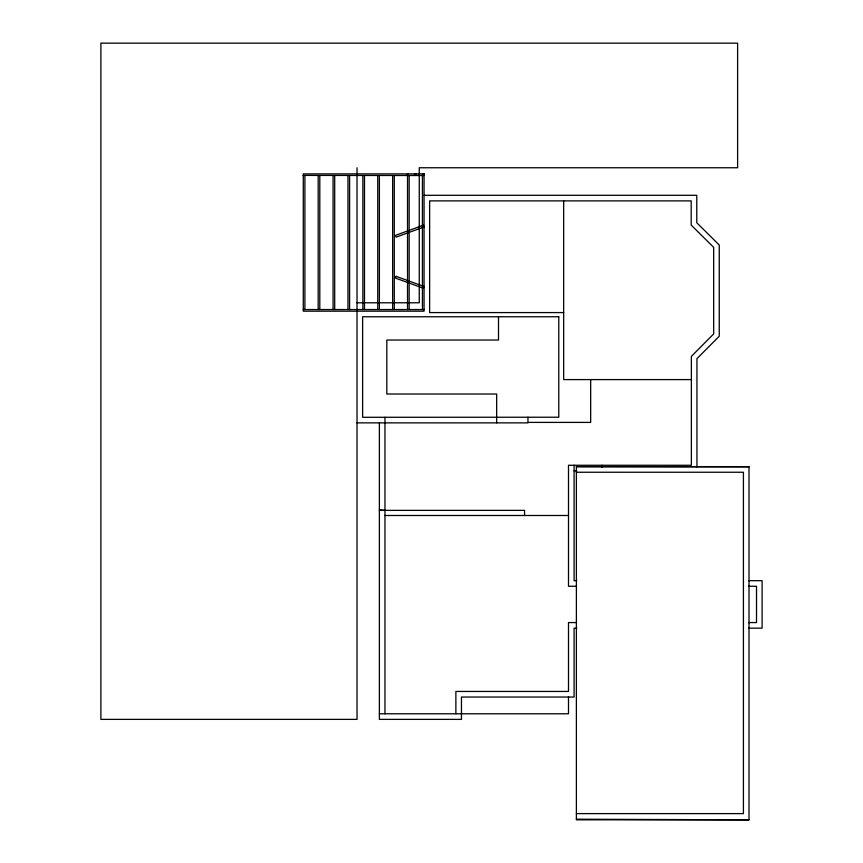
<?xml version="1.0" encoding="UTF-8"?>
<svg xmlns="http://www.w3.org/2000/svg" width="863" height="863" viewBox="0 0 863 863"><rect width="100%" height="100%" fill="white"/><g stroke="black" fill="none" stroke-linecap="round" stroke-linejoin="round"><path stroke-width="1.29" d="M406.505 175.513L407.94 173.884M413.938 175.513L415.373 173.884M414.564 175.513L415.998 173.884M421.996 175.513L423.431 173.884M422.622 175.513L424.057 173.884L303.28 173.884L303.28 311.176L424.057 311.176L424.057 173.884M303.107 175.405L424.057 175.513M424.057 195.297L696.775 195.297L696.775 222.751L719.257 245.027L719.257 336.225L696.948 358.663L696.948 466.861M357.034 302.784L419.256 302.784L419.256 167.756L737.617 167.756L737.617 43.15L100.895 43.15L100.895 719.375L357.034 719.375L357.034 167.756M303.28 309.547L424.057 309.547M563.668 312.579L429.634 312.579L429.634 200.885L691.187 200.885L691.187 225.081L713.679 247.357L713.679 333.916L691.371 356.365L691.371 465.265L568.501 465.265L568.501 586.268L576.56 586.268M691.371 379.591L563.668 379.591L563.668 200.885M357.034 422.87L527.951 422.87M576.387 466.635L749.008 466.635L749.008 819.85L576.387 819.828L576.387 466.635L749.008 466.861M574.089 470.853L576.743 470.853M576.387 472.244L743.421 472.244L743.421 813.615L576.387 813.615M379.375 510.367L524.575 510.367L524.575 515.491M384.963 515.491L568.501 515.491M576.775 580.68L574.089 580.68L574.089 465.265M748.674 580.68L762.105 580.68L762.105 628.156L748.62 628.156M748.458 586.268L756.517 586.268L756.517 622.568L748.458 622.568M576.56 622.568L568.501 622.568L568.501 691.446L455.88 691.446L455.88 713.787M576.775 628.156L574.089 628.156L574.089 697.034L461.457 697.034L461.457 719.375L379.375 719.375L379.375 422.87M379.375 713.787L568.501 713.787L568.501 696.7M576.387 819.203L749.008 819.85M379.375 509.904L384.963 510.367M602.007 465.265L602.007 467.498M590.67 379.591L590.67 422.406L527.951 422.406L527.951 417.228M498.512 316.764L498.512 340.033L386.818 340.033L386.818 394.024L496.656 394.024L496.656 422.87M423.884 173.884L423.884 175.405M422.428 175.513L422.428 309.547M409.159 175.513L409.159 309.547M407.53 175.513L407.53 309.547M394.272 175.513L394.272 309.547M392.643 175.513L392.643 309.547M384.963 417.293L384.963 713.787M379.375 175.513L379.375 309.547M377.746 175.513L377.746 309.547M364.488 175.513L364.488 309.547M362.859 175.513L362.859 309.547M349.591 175.513L349.591 309.547M347.962 175.513L347.962 309.547M334.693 175.513L334.693 309.547M333.064 175.513L333.064 309.547M319.806 175.513L319.806 309.547M318.177 175.513L318.177 309.547M304.909 175.513L304.909 309.547M396.063 276.322L395.427 278.08L423.42 288.264L424.057 286.516L396.063 276.322M423.42 225.189L395.427 235.383L396.063 237.131L424.057 226.947L423.42 225.189M558.782 316.764L362.622 316.764L362.622 417.293L558.782 417.228L558.782 316.764"/></g></svg>
